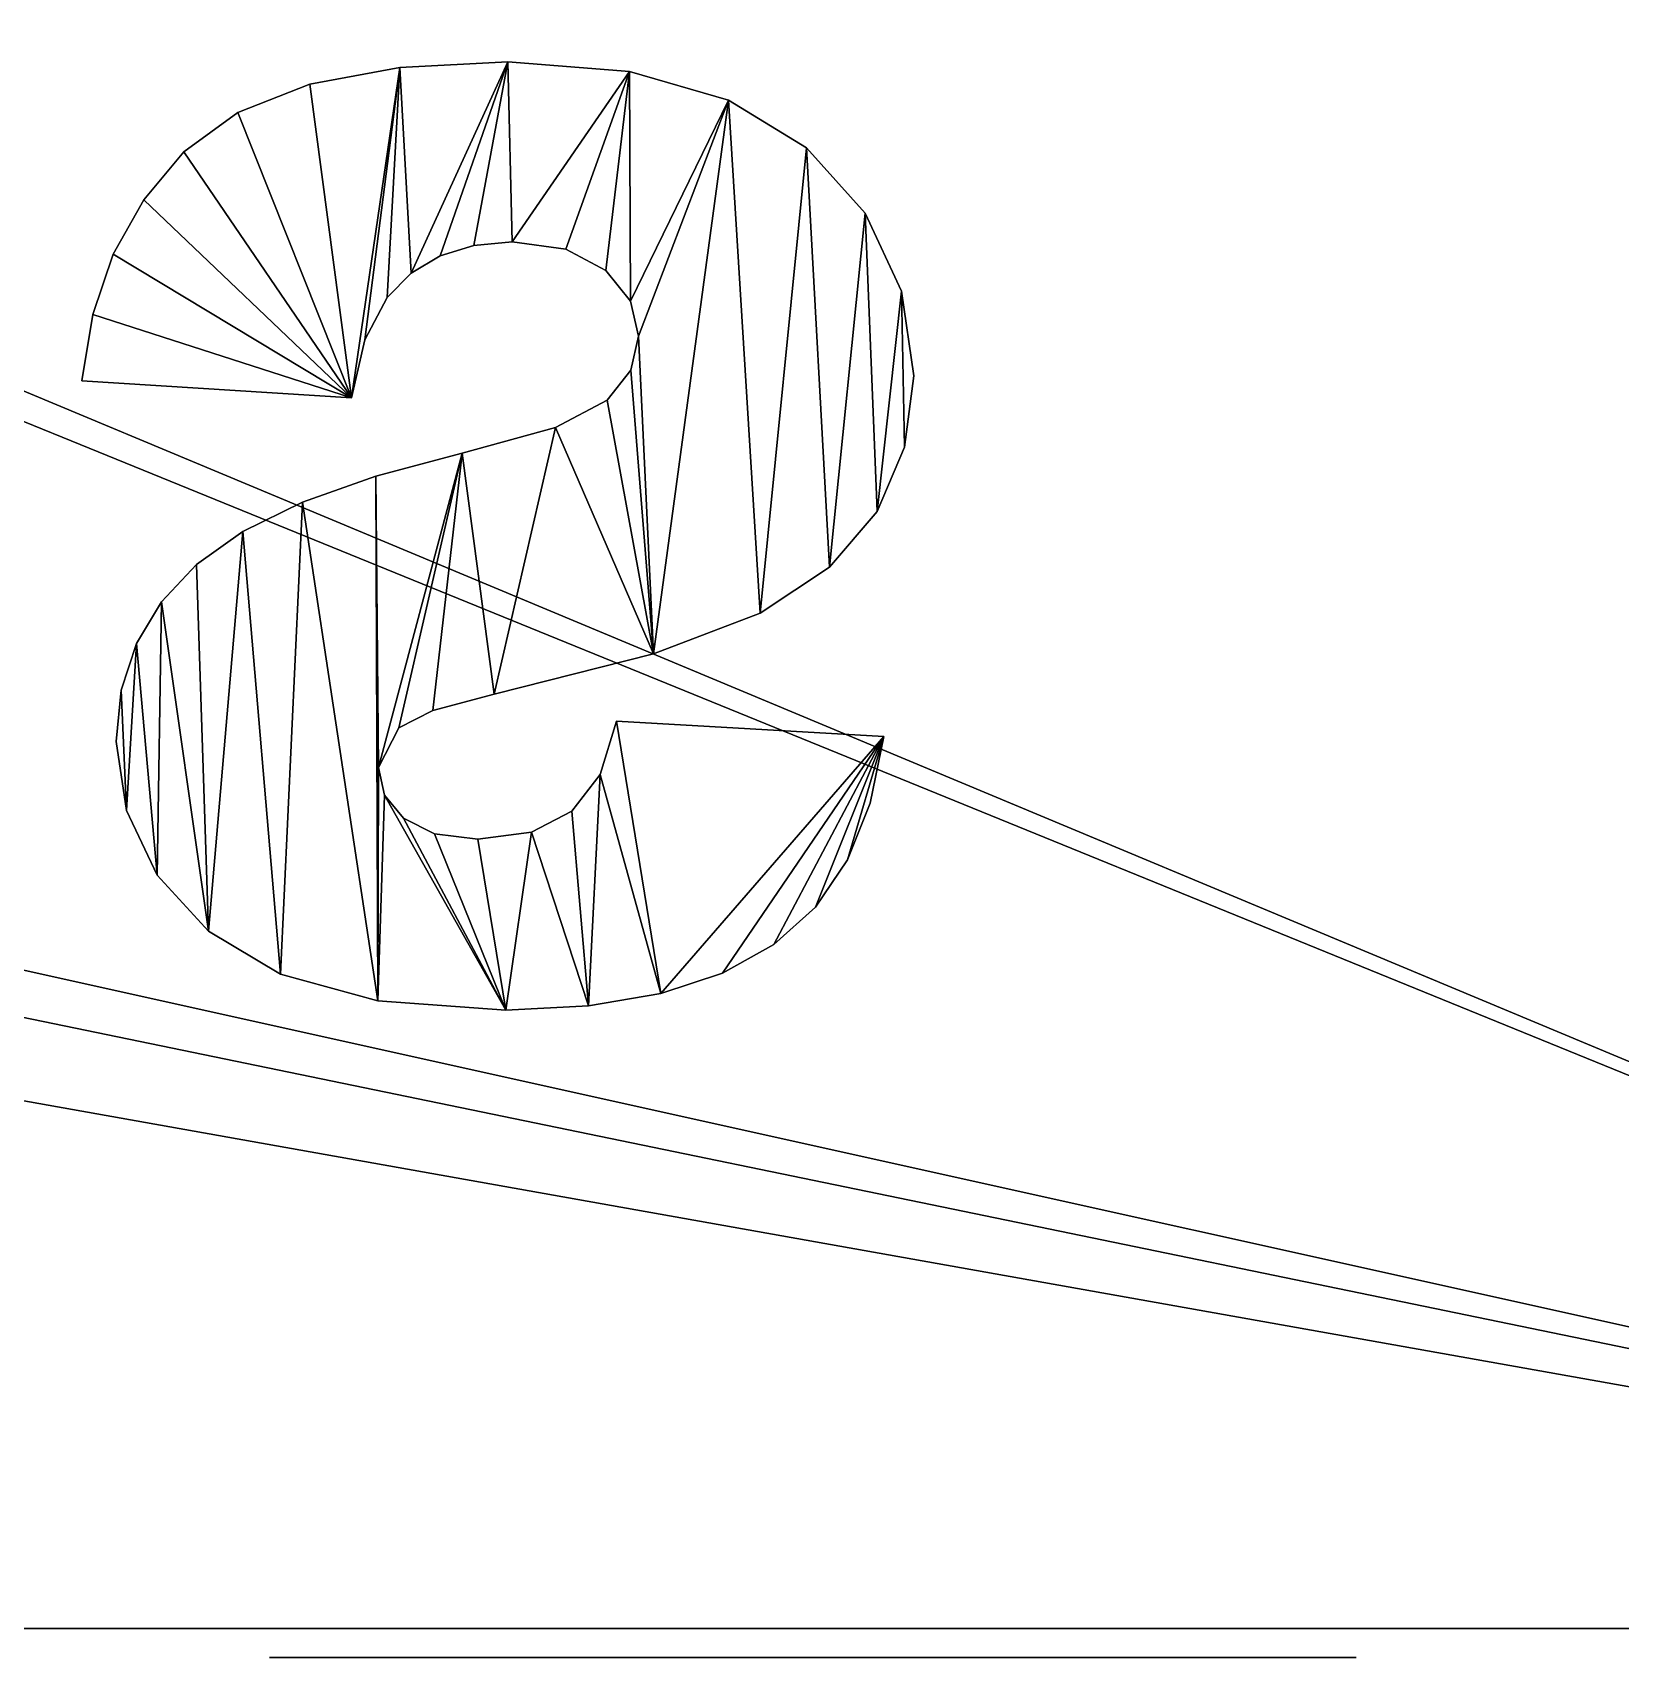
# Model space of a CAD drawing. Extents: x 51.7 to 84.8, y -43.6 to -19.8.
# Drawn here: x 68.8668 to 69.3051, y -43.5775 to -43.1289 of the extents above; entities that cross this region are included whole.
import ezdxf

# ---------------------------------------------------------------- set-up
doc = ezdxf.new("R2010")
doc.units = 0
doc.layers.get('0').update_dxf_attribs({"color": 13, "linetype": 'CONTINUOUS'})
doc.layers.add('CARA_SUP', color=34, linetype='CONTINUOUS')
doc.layers.add('CUERPO', color=190, linetype='CONTINUOUS')

# ---------------------------------------------------------------- blocks, each defined once
blk = doc.blocks.new('LD-1088BS')
at = {"layer": 'CUERPO'}
for p, q in [((0.77914, 0.10407), (0.79333, 0.10507)), ((0.77914, 0.10407, 0.0064), (0.79333, 0.10507, 0.0064)), ((0.79333, 0.10507), (0.80248, 0.10461)), ((0.79333, 0.10507, 0.0064), (0.80248, 0.10461, 0.0064)), ((0.79333, 0.10507), (0.79333, 0.10507, 0.0064)), ((0.80248, 0.10461), (0.81049, 0.10325)), ((0.80248, 0.10461, 0.0064), (0.81049, 0.10325, 0.0064)), ((0.80248, 0.10461), (0.80248, 0.10461, 0.0064)), ((0.76834, 0.10108), (0.77914, 0.10407)), ((0.76834, 0.10108, 0.0064), (0.77914, 0.10407, 0.0064)), ((0.77914, 0.10407), (0.77914, 0.10407, 0.0064)), ((0.81049, 0.10325), (0.81733, 0.10099)), ((0.81049, 0.10325, 0.0064), (0.81733, 0.10099, 0.0064)), ((0.81049, 0.10325), (0.81049, 0.10325, 0.0064)), ((0.76037, 0.09635), (0.76834, 0.10108)), ((0.76037, 0.09635, 0.0064), (0.76834, 0.10108, 0.0064)), ((0.76834, 0.10108), (0.76834, 0.10108, 0.0064)), ((0.81733, 0.10099), (0.82302, 0.09782)), ((0.81733, 0.10099, 0.0064), (0.82302, 0.09782, 0.0064)), ((0.81733, 0.10099), (0.81733, 0.10099, 0.0064)), ((0.82302, 0.09782), (0.82762, 0.09367)), ((0.82302, 0.09782, 0.0064), (0.82762, 0.09367, 0.0064)), ((0.82302, 0.09782), (0.82302, 0.09782, 0.0064)), ((0.75469, 0.09013), (0.76037, 0.09635)), ((0.75469, 0.09013, 0.0064), (0.76037, 0.09635, 0.0064)), ((0.76037, 0.09635), (0.76037, 0.09635, 0.0064)), ((0.82762, 0.09367), (0.83117, 0.08844)), ((0.82762, 0.09367, 0.0064), (0.83117, 0.08844, 0.0064)), ((0.82762, 0.09367), (0.82762, 0.09367, 0.0064)), ((0.75128, 0.08295), (0.75469, 0.09013)), ((0.75128, 0.08295, 0.0064), (0.75469, 0.09013, 0.0064)), ((0.75469, 0.09013), (0.75469, 0.09013, 0.0064)), ((0.83117, 0.08844), (0.8337, 0.08215)), ((0.83117, 0.08844, 0.0064), (0.8337, 0.08215, 0.0064)), ((0.83117, 0.08844), (0.83117, 0.08844, 0.0064)), ((0.78541, 0.08556), (0.78196, 0.08382)), ((0.78541, 0.08556, 0.0064), (0.78196, 0.08382, 0.0064)), ((0.79021, 0.08615), (0.78541, 0.08556)), ((0.79021, 0.08615, 0.0064), (0.78541, 0.08556, 0.0064)), ((0.78541, 0.08556), (0.78541, 0.08556, 0.0064)), ((0.79614, 0.08537), (0.79021, 0.08615)), ((0.79614, 0.08537, 0.0064), (0.79021, 0.08615, 0.0064)), ((0.79021, 0.08615), (0.79021, 0.08615, 0.0064)), ((0.80064, 0.08303), (0.79614, 0.08537)), ((0.80064, 0.08303, 0.0064), (0.79614, 0.08537, 0.0064)), ((0.79614, 0.08537), (0.79614, 0.08537, 0.0064)), ((0.75015, 0.07533), (0.75128, 0.08295)), ((0.75015, 0.07533, 0.0064), (0.75128, 0.08295, 0.0064)), ((0.75128, 0.08295), (0.75128, 0.08295, 0.0064)), ((0.78196, 0.08382), (0.77988, 0.08125)), ((0.78196, 0.08382, 0.0064), (0.77988, 0.08125, 0.0064)), ((0.78196, 0.08382), (0.78196, 0.08382, 0.0064)), ((0.80376, 0.07897), (0.80064, 0.08303)), ((0.80376, 0.07897, 0.0064), (0.80064, 0.08303, 0.0064)), ((0.80064, 0.08303), (0.80064, 0.08303, 0.0064)), ((0.77988, 0.08125), (0.77919, 0.07818)), ((0.77988, 0.08125, 0.0064), (0.77919, 0.07818, 0.0064)), ((0.77988, 0.08125), (0.77988, 0.08125, 0.0064)), ((0.8337, 0.08215), (0.83519, 0.07478)), ((0.8337, 0.08215, 0.0064), (0.83519, 0.07478, 0.0064)), ((0.8337, 0.08215), (0.8337, 0.08215, 0.0064)), ((0.77919, 0.07818), (0.78147, 0.07381)), ((0.77919, 0.07818, 0.0064), (0.78147, 0.07381, 0.0064)), ((0.77919, 0.07818), (0.77919, 0.07818, 0.0064)), ((0.80559, 0.07305), (0.80376, 0.07897)), ((0.80559, 0.07305, 0.0064), (0.80376, 0.07897, 0.0064)), ((0.80376, 0.07897), (0.80376, 0.07897, 0.0064)), ((0.7507, 0.06964), (0.75015, 0.07533)), ((0.7507, 0.06964, 0.0064), (0.75015, 0.07533, 0.0064)), ((0.75015, 0.07533), (0.75015, 0.07533, 0.0064)), ((0.83519, 0.07478), (0.80559, 0.07305)), ((0.83519, 0.07478, 0.0064), (0.80559, 0.07305, 0.0064)), ((0.83519, 0.07478), (0.83519, 0.07478, 0.0064)), ((0.78147, 0.07381), (0.78522, 0.07187)), ((0.78147, 0.07381, 0.0064), (0.78522, 0.07187, 0.0064)), ((0.78147, 0.07381), (0.78147, 0.07381, 0.0064)), ((0.80559, 0.07305), (0.80559, 0.07305, 0.0064)), ((0.78522, 0.07187), (0.79201, 0.07007)), ((0.78522, 0.07187, 0.0064), (0.79201, 0.07007, 0.0064)), ((0.78522, 0.07187), (0.78522, 0.07187, 0.0064)), ((0.75237, 0.06447), (0.7507, 0.06964)), ((0.75237, 0.06447, 0.0064), (0.7507, 0.06964, 0.0064)), ((0.7507, 0.06964), (0.7507, 0.06964, 0.0064)), ((0.79201, 0.07007), (0.80967, 0.06561)), ((0.79201, 0.07007, 0.0064), (0.80967, 0.06561, 0.0064)), ((0.79201, 0.07007), (0.79201, 0.07007, 0.0064)), ((0.80967, 0.06561), (0.8215, 0.06109)), ((0.80967, 0.06561, 0.0064), (0.8215, 0.06109, 0.0064)), ((0.80967, 0.06561), (0.80967, 0.06561, 0.0064)), ((0.75514, 0.05983), (0.75237, 0.06447)), ((0.75514, 0.05983, 0.0064), (0.75237, 0.06447, 0.0064)), ((0.75237, 0.06447), (0.75237, 0.06447, 0.0064)), ((0.75902, 0.05572), (0.75514, 0.05983)), ((0.75902, 0.05572, 0.0064), (0.75514, 0.05983, 0.0064)), ((0.75514, 0.05983), (0.75514, 0.05983, 0.0064)), ((0.8215, 0.06109), (0.82919, 0.05601)), ((0.8215, 0.06109, 0.0064), (0.82919, 0.05601, 0.0064)), ((0.8215, 0.06109), (0.8215, 0.06109, 0.0064)), ((0.82919, 0.05601), (0.83446, 0.04983)), ((0.82919, 0.05601, 0.0064), (0.83446, 0.04983, 0.0064)), ((0.82919, 0.05601), (0.82919, 0.05601, 0.0064)), ((0.76416, 0.05206), (0.75902, 0.05572)), ((0.76416, 0.05206, 0.0064), (0.75902, 0.05572, 0.0064)), ((0.75902, 0.05572), (0.75902, 0.05572, 0.0064)), ((0.77078, 0.04879), (0.76416, 0.05206)), ((0.77078, 0.04879, 0.0064), (0.76416, 0.05206, 0.0064)), ((0.76416, 0.05206), (0.76416, 0.05206, 0.0064)), ((0.77889, 0.0459), (0.77078, 0.04879)), ((0.77889, 0.0459, 0.0064), (0.77078, 0.04879, 0.0064)), ((0.77078, 0.04879), (0.77078, 0.04879, 0.0064)), ((0.83446, 0.04983), (0.8375, 0.04271)), ((0.83446, 0.04983, 0.0064), (0.8375, 0.04271, 0.0064)), ((0.83446, 0.04983), (0.83446, 0.04983, 0.0064)), ((0.78847, 0.04338), (0.77889, 0.0459)), ((0.78847, 0.04338, 0.0064), (0.77889, 0.0459, 0.0064)), ((0.77889, 0.0459), (0.77889, 0.0459, 0.0064)), ((0.7988, 0.04053), (0.78847, 0.04338)), ((0.7988, 0.04053, 0.0064), (0.78847, 0.04338, 0.0064)), ((0.78847, 0.04338), (0.78847, 0.04338, 0.0064)), ((0.8375, 0.04271), (0.83851, 0.03479)), ((0.8375, 0.04271, 0.0064), (0.83851, 0.03479, 0.0064)), ((0.8375, 0.04271), (0.8375, 0.04271, 0.0064)), ((0.80455, 0.03749), (0.7988, 0.04053)), ((0.80455, 0.03749, 0.0064), (0.7988, 0.04053, 0.0064)), ((0.7988, 0.04053), (0.7988, 0.04053, 0.0064)), ((0.74634, 0.03535), (0.77621, 0.03722)), ((0.74634, 0.03535, 0.0064), (0.77621, 0.03722, 0.0064)), ((0.77621, 0.03722), (0.77768, 0.03081)), ((0.77621, 0.03722, 0.0064), (0.77768, 0.03081, 0.0064)), ((0.77621, 0.03722), (0.77621, 0.03722, 0.0064)), ((0.80715, 0.03417), (0.80455, 0.03749)), ((0.80715, 0.03417, 0.0064), (0.80455, 0.03749, 0.0064)), ((0.80455, 0.03749), (0.80455, 0.03749, 0.0064)), ((0.74754, 0.02799), (0.74634, 0.03535)), ((0.74754, 0.02799, 0.0064), (0.74634, 0.03535, 0.0064)), ((0.74634, 0.03535), (0.74634, 0.03535, 0.0064)), ((0.83851, 0.03479), (0.83716, 0.0254)), ((0.83851, 0.03479, 0.0064), (0.83716, 0.0254, 0.0064)), ((0.83851, 0.03479), (0.83851, 0.03479, 0.0064)), ((0.80802, 0.03042), (0.80715, 0.03417)), ((0.80802, 0.03042, 0.0064), (0.80715, 0.03417, 0.0064)), ((0.80715, 0.03417), (0.80715, 0.03417, 0.0064)), ((0.77768, 0.03081), (0.78016, 0.02613)), ((0.77768, 0.03081, 0.0064), (0.78016, 0.02613, 0.0064)), ((0.77768, 0.03081), (0.77768, 0.03081, 0.0064)), ((0.80711, 0.02652), (0.80802, 0.03042)), ((0.80711, 0.02652, 0.0064), (0.80802, 0.03042, 0.0064)), ((0.80802, 0.03042), (0.80802, 0.03042, 0.0064)), ((0.74982, 0.02131), (0.74754, 0.02799)), ((0.74982, 0.02131, 0.0064), (0.74754, 0.02799, 0.0064)), ((0.74754, 0.02799), (0.74754, 0.02799, 0.0064)), ((0.78016, 0.02613), (0.78284, 0.02343)), ((0.78016, 0.02613, 0.0064), (0.78284, 0.02343, 0.0064)), ((0.78016, 0.02613), (0.78016, 0.02613, 0.0064)), ((0.80438, 0.02311), (0.80711, 0.02652)), ((0.80438, 0.02311, 0.0064), (0.80711, 0.02652, 0.0064)), ((0.80711, 0.02652), (0.80711, 0.02652, 0.0064)), ((0.83716, 0.0254), (0.83311, 0.01677)), ((0.83716, 0.0254, 0.0064), (0.83311, 0.01677, 0.0064)), ((0.83716, 0.0254), (0.83716, 0.0254, 0.0064)), ((0.78284, 0.02343), (0.78605, 0.0215)), ((0.78284, 0.02343, 0.0064), (0.78605, 0.0215, 0.0064)), ((0.78284, 0.02343), (0.78284, 0.02343, 0.0064)), ((0.79997, 0.02075), (0.80438, 0.02311)), ((0.79997, 0.02075, 0.0064), (0.80438, 0.02311, 0.0064)), ((0.80438, 0.02311), (0.80438, 0.02311, 0.0064)), ((0.75319, 0.01531), (0.74982, 0.02131)), ((0.75319, 0.01531, 0.0064), (0.74982, 0.02131, 0.0064)), ((0.74982, 0.02131), (0.74982, 0.02131, 0.0064)), ((0.78605, 0.0215), (0.78977, 0.02035)), ((0.78605, 0.0215, 0.0064), (0.78977, 0.02035, 0.0064)), ((0.78605, 0.0215), (0.78605, 0.0215, 0.0064)), ((0.78977, 0.02035), (0.79402, 0.01996)), ((0.78977, 0.02035, 0.0064), (0.79402, 0.01996, 0.0064)), ((0.78977, 0.02035), (0.78977, 0.02035, 0.0064)), ((0.79402, 0.01996), (0.79997, 0.02075)), ((0.79402, 0.01996, 0.0064), (0.79997, 0.02075, 0.0064)), ((0.79402, 0.01996), (0.79402, 0.01996, 0.0064)), ((0.79997, 0.02075), (0.79997, 0.02075, 0.0064)), ((0.83311, 0.01677), (0.82663, 0.00952)), ((0.83311, 0.01677, 0.0064), (0.82663, 0.00952, 0.0064)), ((0.83311, 0.01677), (0.83311, 0.01677, 0.0064)), ((0.75763, 0.00998), (0.75319, 0.01531)), ((0.75763, 0.00998, 0.0064), (0.75319, 0.01531, 0.0064)), ((0.75319, 0.01531), (0.75319, 0.01531, 0.0064)), ((0.76362, 0.00561), (0.75763, 0.00998)), ((0.76362, 0.00561, 0.0064), (0.75763, 0.00998, 0.0064)), ((0.75763, 0.00998), (0.75763, 0.00998, 0.0064)), ((0.82663, 0.00952), (0.818, 0.00426)), ((0.82663, 0.00952, 0.0064), (0.818, 0.00426, 0.0064)), ((0.82663, 0.00952), (0.82663, 0.00952, 0.0064)), ((0.7716, 0.00249), (0.76362, 0.00561)), ((0.7716, 0.00249, 0.0064), (0.76362, 0.00561, 0.0064)), ((0.76362, 0.00561), (0.76362, 0.00561, 0.0064)), ((0.818, 0.00426), (0.80703, 0.00107)), ((0.818, 0.00426, 0.0064), (0.80703, 0.00107, 0.0064)), ((0.818, 0.00426), (0.818, 0.00426, 0.0064)), ((0.78157, 0.00062), (0.7716, 0.00249)), ((0.78157, 0.00062, 0.0064), (0.7716, 0.00249, 0.0064)), ((0.7716, 0.00249), (0.7716, 0.00249, 0.0064)), ((0.79353, 0), (0.78157, 0.00062)), ((0.79353, 0, 0.0064), (0.78157, 0.00062, 0.0064)), ((0.78157, 0.00062), (0.78157, 0.00062, 0.0064)), ((0.80703, 0.00107), (0.79353, 0)), ((0.80703, 0.00107, 0.0064), (0.79353, 0, 0.0064)), ((0.79353, 0), (0.79353, 0, 0.0064)), ((0.80703, 0.00107), (0.80703, 0.00107, 0.0064))]:
    blk.add_line(p, q, dxfattribs=at)
mesh = blk.add_polyface(dxfattribs=at)
corners = [(0.77914, 0.10407), (0.77988, 0.08125), (0.77919, 0.07818), (0.79333, 0.10507), (0.78196, 0.08382), (0.78541, 0.08556), (0.79021, 0.08615), (0.79614, 0.08537), (0.80248, 0.10461), (0.80064, 0.08303), (0.80376, 0.07897), (0.81049, 0.10325), (0.80559, 0.07305), (0.83519, 0.07478), (0.81733, 0.10099), (0.82302, 0.09782), (0.82762, 0.09367), (0.83117, 0.08844), (0.8337, 0.08215), (0.75128, 0.08295), (0.7507, 0.06964), (0.75015, 0.07533), (0.75237, 0.06447), (0.75469, 0.09013), (0.75514, 0.05983), (0.76037, 0.09635), (0.75902, 0.05572), (0.76416, 0.05206), (0.76834, 0.10108), (0.77078, 0.04879), (0.77889, 0.0459), (0.78847, 0.04338), (0.78147, 0.07381), (0.78522, 0.07187), (0.79201, 0.07007), (0.7988, 0.04053), (0.80967, 0.06561), (0.80455, 0.03749), (0.80715, 0.03417), (0.80802, 0.03042), (0.77621, 0.03722), (0.74754, 0.02799), (0.74634, 0.03535), (0.74982, 0.02131), (0.75319, 0.01531), (0.75763, 0.00998), (0.76362, 0.00561), (0.7716, 0.00249), (0.78157, 0.00062), (0.77768, 0.03081), (0.78016, 0.02613), (0.78284, 0.02343), (0.79353, 0), (0.78605, 0.0215), (0.78977, 0.02035), (0.79402, 0.01996), (0.80703, 0.00107), (0.79997, 0.02075), (0.80438, 0.02311), (0.80711, 0.02652), (0.818, 0.00426), (0.8215, 0.06109), (0.82663, 0.00952), (0.82919, 0.05601), (0.83311, 0.01677), (0.83446, 0.04983), (0.83716, 0.0254), (0.8375, 0.04271), (0.83851, 0.03479)]
mesh.append_faces([[corners[k] for k in face] for face in [(13, 17, 18), (19, 20, 21), (40, 41, 42), (66, 67, 68)]], dxfattribs={"vtx0": -1})
mesh.append_faces([[corners[k] for k in face] for face in [(1, 3, 4), (4, 3, 5), (5, 3, 6), (6, 3, 7), (7, 8, 9), (9, 8, 10), (10, 11, 12), (12, 11, 13), (20, 19, 22), (22, 23, 24), (24, 25, 26), (26, 25, 27), (27, 28, 29), (29, 0, 30), (30, 2, 31), (31, 34, 35), (35, 36, 37), (37, 36, 38), (38, 36, 39), (41, 40, 43), (43, 40, 44), (44, 40, 45), (45, 40, 46), (46, 40, 47), (47, 40, 48), (48, 51, 52), (52, 55, 56), (56, 59, 60), (60, 61, 62), (62, 63, 64), (64, 65, 66)]], dxfattribs={"vtx0": -1, "vtx1": -1})
mesh.append_faces([[corners[k] for k in face] for face in [(30, 0, 2), (60, 39, 36)]], dxfattribs={"vtx0": -1, "vtx1": -1, "vtx2": -1})
mesh.append_faces([[corners[k] for k in face] for face in [(0, 1, 2), (1, 0, 3), (7, 3, 8), (10, 8, 11), (13, 11, 14), (13, 14, 15), (13, 15, 16), (13, 16, 17), (22, 19, 23), (24, 23, 25), (27, 25, 28), (29, 28, 0), (31, 2, 32), (31, 32, 33), (31, 33, 34), (35, 34, 36), (48, 40, 49), (48, 49, 50), (48, 50, 51), (52, 51, 53), (52, 53, 54), (52, 54, 55), (56, 55, 57), (56, 57, 58), (56, 58, 59), (60, 59, 39), (60, 36, 61), (62, 61, 63), (64, 63, 65), (66, 65, 67)]], dxfattribs={"vtx0": -1, "vtx2": -1})
mesh = blk.add_polyface(dxfattribs=at)
corners = [(0.74754, 0.02799, 0.0064), (0.77621, 0.03722, 0.0064), (0.74634, 0.03535, 0.0064), (0.74982, 0.02131, 0.0064), (0.75319, 0.01531, 0.0064), (0.75763, 0.00998, 0.0064), (0.76362, 0.00561, 0.0064), (0.7716, 0.00249, 0.0064), (0.78157, 0.00062, 0.0064), (0.77768, 0.03081, 0.0064), (0.78016, 0.02613, 0.0064), (0.78284, 0.02343, 0.0064), (0.79353, 0, 0.0064), (0.78605, 0.0215, 0.0064), (0.78977, 0.02035, 0.0064), (0.79402, 0.01996, 0.0064), (0.80703, 0.00107, 0.0064), (0.79997, 0.02075, 0.0064), (0.80438, 0.02311, 0.0064), (0.80711, 0.02652, 0.0064), (0.818, 0.00426, 0.0064), (0.80802, 0.03042, 0.0064), (0.80967, 0.06561, 0.0064), (0.8215, 0.06109, 0.0064), (0.82663, 0.00952, 0.0064), (0.82919, 0.05601, 0.0064), (0.83311, 0.01677, 0.0064), (0.83446, 0.04983, 0.0064), (0.83716, 0.0254, 0.0064), (0.8375, 0.04271, 0.0064), (0.83851, 0.03479, 0.0064), (0.7507, 0.06964, 0.0064), (0.75128, 0.08295, 0.0064), (0.75015, 0.07533, 0.0064), (0.75237, 0.06447, 0.0064), (0.75469, 0.09013, 0.0064), (0.75514, 0.05983, 0.0064), (0.76037, 0.09635, 0.0064), (0.75902, 0.05572, 0.0064), (0.76416, 0.05206, 0.0064), (0.76834, 0.10108, 0.0064), (0.77078, 0.04879, 0.0064), (0.77914, 0.10407, 0.0064), (0.77889, 0.0459, 0.0064), (0.77919, 0.07818, 0.0064), (0.78847, 0.04338, 0.0064), (0.78147, 0.07381, 0.0064), (0.78522, 0.07187, 0.0064), (0.79201, 0.07007, 0.0064), (0.7988, 0.04053, 0.0064), (0.80455, 0.03749, 0.0064), (0.80715, 0.03417, 0.0064), (0.77988, 0.08125, 0.0064), (0.79333, 0.10507, 0.0064), (0.78196, 0.08382, 0.0064), (0.78541, 0.08556, 0.0064), (0.79021, 0.08615, 0.0064), (0.79614, 0.08537, 0.0064), (0.80248, 0.10461, 0.0064), (0.80064, 0.08303, 0.0064), (0.80376, 0.07897, 0.0064), (0.81049, 0.10325, 0.0064), (0.80559, 0.07305, 0.0064), (0.83519, 0.07478, 0.0064), (0.81733, 0.10099, 0.0064), (0.82302, 0.09782, 0.0064), (0.82762, 0.09367, 0.0064), (0.83117, 0.08844, 0.0064), (0.8337, 0.08215, 0.0064)]
mesh.append_faces([[corners[k] for k in face] for face in [(0, 1, 2), (29, 28, 30), (31, 32, 33), (67, 63, 68)]], dxfattribs={"vtx0": -1})
mesh.append_faces([[corners[k] for k in face] for face in [(1, 8, 9), (9, 8, 10), (10, 8, 11), (11, 12, 13), (13, 12, 14), (14, 12, 15), (15, 16, 17), (17, 16, 18), (18, 16, 19), (19, 20, 21), (22, 20, 23), (23, 24, 25), (25, 26, 27), (27, 28, 29), (32, 34, 35), (35, 36, 37), (37, 39, 40), (40, 41, 42), (44, 45, 46), (46, 45, 47), (47, 45, 48), (48, 49, 22), (42, 52, 53), (52, 42, 44), (53, 57, 58), (58, 60, 61), (61, 63, 64), (64, 63, 65), (65, 63, 66), (66, 63, 67)]], dxfattribs={"vtx0": -1, "vtx1": -1})
mesh.append_faces([[corners[k] for k in face] for face in [(21, 20, 22), (42, 43, 44)]], dxfattribs={"vtx0": -1, "vtx1": -1, "vtx2": -1})
mesh.append_faces([[corners[k] for k in face] for face in [(1, 0, 3), (1, 3, 4), (1, 4, 5), (1, 5, 6), (1, 6, 7), (1, 7, 8), (11, 8, 12), (15, 12, 16), (19, 16, 20), (23, 20, 24), (25, 24, 26), (27, 26, 28), (32, 31, 34), (35, 34, 36), (37, 36, 38), (37, 38, 39), (40, 39, 41), (42, 41, 43), (44, 43, 45), (48, 45, 49), (22, 49, 50), (22, 50, 51), (22, 51, 21), (53, 52, 54), (53, 54, 55), (53, 55, 56), (53, 56, 57), (58, 57, 59), (58, 59, 60), (61, 60, 62), (61, 62, 63)]], dxfattribs={"vtx0": -1, "vtx2": -1})
mesh = blk.add_polyface(dxfattribs=at)
corners = [(0.77914, 0.10407, 0.0064), (0.79333, 0.10507), (0.77914, 0.10407), (0.79333, 0.10507, 0.0064)]
mesh.append_faces([[corners[k] for k in face] for face in [(0, 1, 2), (1, 0, 3)]], dxfattribs={"vtx0": -1})
mesh = blk.add_polyface(dxfattribs=at)
corners = [(0.79333, 0.10507, 0.0064), (0.80248, 0.10461), (0.79333, 0.10507), (0.80248, 0.10461, 0.0064)]
mesh.append_faces([[corners[k] for k in face] for face in [(0, 1, 2), (1, 0, 3)]], dxfattribs={"vtx0": -1})
mesh = blk.add_polyface(dxfattribs=at)
corners = [(0.80248, 0.10461, 0.0064), (0.81049, 0.10325), (0.80248, 0.10461), (0.81049, 0.10325, 0.0064)]
mesh.append_faces([[corners[k] for k in face] for face in [(0, 1, 2), (1, 0, 3)]], dxfattribs={"vtx0": -1})
mesh = blk.add_polyface(dxfattribs=at)
corners = [(0.76834, 0.10108, 0.0064), (0.77914, 0.10407), (0.76834, 0.10108), (0.77914, 0.10407, 0.0064)]
mesh.append_faces([[corners[k] for k in face] for face in [(0, 1, 2), (1, 0, 3)]], dxfattribs={"vtx0": -1})
mesh = blk.add_polyface(dxfattribs=at)
corners = [(0.81049, 0.10325, 0.0064), (0.81733, 0.10099), (0.81049, 0.10325), (0.81733, 0.10099, 0.0064)]
mesh.append_faces([[corners[k] for k in face] for face in [(0, 1, 2), (1, 0, 3)]], dxfattribs={"vtx0": -1})
mesh = blk.add_polyface(dxfattribs=at)
corners = [(0.76037, 0.09635, 0.0064), (0.76834, 0.10108), (0.76037, 0.09635), (0.76834, 0.10108, 0.0064)]
mesh.append_faces([[corners[k] for k in face] for face in [(0, 1, 2), (1, 0, 3)]], dxfattribs={"vtx0": -1})
mesh = blk.add_polyface(dxfattribs=at)
corners = [(0.81733, 0.10099, 0.0064), (0.82302, 0.09782), (0.81733, 0.10099), (0.82302, 0.09782, 0.0064)]
mesh.append_faces([[corners[k] for k in face] for face in [(0, 1, 2), (1, 0, 3)]], dxfattribs={"vtx0": -1})
mesh = blk.add_polyface(dxfattribs=at)
corners = [(0.82302, 0.09782, 0.0064), (0.82762, 0.09367), (0.82302, 0.09782), (0.82762, 0.09367, 0.0064)]
mesh.append_faces([[corners[k] for k in face] for face in [(0, 1, 2), (1, 0, 3)]], dxfattribs={"vtx0": -1})
mesh = blk.add_polyface(dxfattribs=at)
corners = [(0.76037, 0.09635, 0.0064), (0.75469, 0.09013), (0.75469, 0.09013, 0.0064), (0.76037, 0.09635)]
mesh.append_faces([[corners[k] for k in face] for face in [(0, 1, 2), (1, 0, 3)]], dxfattribs={"vtx0": -1})
mesh = blk.add_polyface(dxfattribs=at)
corners = [(0.82762, 0.09367), (0.83117, 0.08844, 0.0064), (0.83117, 0.08844), (0.82762, 0.09367, 0.0064)]
mesh.append_faces([[corners[k] for k in face] for face in [(0, 1, 2), (1, 0, 3)]], dxfattribs={"vtx0": -1})
mesh = blk.add_polyface(dxfattribs=at)
corners = [(0.75469, 0.09013, 0.0064), (0.75128, 0.08295), (0.75128, 0.08295, 0.0064), (0.75469, 0.09013)]
mesh.append_faces([[corners[k] for k in face] for face in [(0, 1, 2), (1, 0, 3)]], dxfattribs={"vtx0": -1})
mesh = blk.add_polyface(dxfattribs=at)
corners = [(0.83117, 0.08844), (0.8337, 0.08215, 0.0064), (0.8337, 0.08215), (0.83117, 0.08844, 0.0064)]
mesh.append_faces([[corners[k] for k in face] for face in [(0, 1, 2), (1, 0, 3)]], dxfattribs={"vtx0": -1})
mesh = blk.add_polyface(dxfattribs=at)
corners = [(0.78541, 0.08556, 0.0064), (0.78196, 0.08382), (0.78541, 0.08556), (0.78196, 0.08382, 0.0064)]
mesh.append_faces([[corners[k] for k in face] for face in [(0, 1, 2), (1, 0, 3)]], dxfattribs={"vtx0": -1})
mesh = blk.add_polyface(dxfattribs=at)
corners = [(0.79021, 0.08615, 0.0064), (0.78541, 0.08556), (0.79021, 0.08615), (0.78541, 0.08556, 0.0064)]
mesh.append_faces([[corners[k] for k in face] for face in [(0, 1, 2), (1, 0, 3)]], dxfattribs={"vtx0": -1})
mesh = blk.add_polyface(dxfattribs=at)
corners = [(0.79614, 0.08537, 0.0064), (0.79021, 0.08615), (0.79614, 0.08537), (0.79021, 0.08615, 0.0064)]
mesh.append_faces([[corners[k] for k in face] for face in [(0, 1, 2), (1, 0, 3)]], dxfattribs={"vtx0": -1})
mesh = blk.add_polyface(dxfattribs=at)
corners = [(0.80064, 0.08303, 0.0064), (0.79614, 0.08537), (0.80064, 0.08303), (0.79614, 0.08537, 0.0064)]
mesh.append_faces([[corners[k] for k in face] for face in [(0, 1, 2), (1, 0, 3)]], dxfattribs={"vtx0": -1})
mesh = blk.add_polyface(dxfattribs=at)
corners = [(0.75128, 0.08295, 0.0064), (0.75015, 0.07533), (0.75015, 0.07533, 0.0064), (0.75128, 0.08295)]
mesh.append_faces([[corners[k] for k in face] for face in [(0, 1, 2), (1, 0, 3)]], dxfattribs={"vtx0": -1})
mesh = blk.add_polyface(dxfattribs=at)
corners = [(0.78196, 0.08382), (0.77988, 0.08125, 0.0064), (0.77988, 0.08125), (0.78196, 0.08382, 0.0064)]
mesh.append_faces([[corners[k] for k in face] for face in [(0, 1, 2), (1, 0, 3)]], dxfattribs={"vtx0": -1})
mesh = blk.add_polyface(dxfattribs=at)
corners = [(0.80064, 0.08303, 0.0064), (0.80376, 0.07897), (0.80376, 0.07897, 0.0064), (0.80064, 0.08303)]
mesh.append_faces([[corners[k] for k in face] for face in [(0, 1, 2), (1, 0, 3)]], dxfattribs={"vtx0": -1})
mesh = blk.add_polyface(dxfattribs=at)
corners = [(0.77988, 0.08125), (0.77919, 0.07818, 0.0064), (0.77919, 0.07818), (0.77988, 0.08125, 0.0064)]
mesh.append_faces([[corners[k] for k in face] for face in [(0, 1, 2), (1, 0, 3)]], dxfattribs={"vtx0": -1})
mesh = blk.add_polyface(dxfattribs=at)
corners = [(0.8337, 0.08215), (0.83519, 0.07478, 0.0064), (0.83519, 0.07478), (0.8337, 0.08215, 0.0064)]
mesh.append_faces([[corners[k] for k in face] for face in [(0, 1, 2), (1, 0, 3)]], dxfattribs={"vtx0": -1})
mesh = blk.add_polyface(dxfattribs=at)
corners = [(0.77919, 0.07818), (0.78147, 0.07381, 0.0064), (0.78147, 0.07381), (0.77919, 0.07818, 0.0064)]
mesh.append_faces([[corners[k] for k in face] for face in [(0, 1, 2), (1, 0, 3)]], dxfattribs={"vtx0": -1})
mesh = blk.add_polyface(dxfattribs=at)
corners = [(0.80376, 0.07897, 0.0064), (0.80559, 0.07305), (0.80559, 0.07305, 0.0064), (0.80376, 0.07897)]
mesh.append_faces([[corners[k] for k in face] for face in [(0, 1, 2), (1, 0, 3)]], dxfattribs={"vtx0": -1})
mesh = blk.add_polyface(dxfattribs=at)
corners = [(0.75015, 0.07533, 0.0064), (0.7507, 0.06964), (0.7507, 0.06964, 0.0064), (0.75015, 0.07533)]
mesh.append_faces([[corners[k] for k in face] for face in [(0, 1, 2), (1, 0, 3)]], dxfattribs={"vtx0": -1})
mesh = blk.add_polyface(dxfattribs=at)
corners = [(0.83519, 0.07478, 0.0064), (0.80559, 0.07305), (0.83519, 0.07478), (0.80559, 0.07305, 0.0064)]
mesh.append_faces([[corners[k] for k in face] for face in [(0, 1, 2), (1, 0, 3)]], dxfattribs={"vtx0": -1})
mesh = blk.add_polyface(dxfattribs=at)
corners = [(0.78147, 0.07381, 0.0064), (0.78522, 0.07187), (0.78147, 0.07381), (0.78522, 0.07187, 0.0064)]
mesh.append_faces([[corners[k] for k in face] for face in [(0, 1, 2), (1, 0, 3)]], dxfattribs={"vtx0": -1})
mesh = blk.add_polyface(dxfattribs=at)
corners = [(0.78522, 0.07187, 0.0064), (0.79201, 0.07007), (0.78522, 0.07187), (0.79201, 0.07007, 0.0064)]
mesh.append_faces([[corners[k] for k in face] for face in [(0, 1, 2), (1, 0, 3)]], dxfattribs={"vtx0": -1})
mesh = blk.add_polyface(dxfattribs=at)
corners = [(0.7507, 0.06964, 0.0064), (0.75237, 0.06447), (0.75237, 0.06447, 0.0064), (0.7507, 0.06964)]
mesh.append_faces([[corners[k] for k in face] for face in [(0, 1, 2), (1, 0, 3)]], dxfattribs={"vtx0": -1})
mesh = blk.add_polyface(dxfattribs=at)
corners = [(0.79201, 0.07007, 0.0064), (0.80967, 0.06561), (0.79201, 0.07007), (0.80967, 0.06561, 0.0064)]
mesh.append_faces([[corners[k] for k in face] for face in [(0, 1, 2), (1, 0, 3)]], dxfattribs={"vtx0": -1})
mesh = blk.add_polyface(dxfattribs=at)
corners = [(0.80967, 0.06561, 0.0064), (0.8215, 0.06109), (0.80967, 0.06561), (0.8215, 0.06109, 0.0064)]
mesh.append_faces([[corners[k] for k in face] for face in [(0, 1, 2), (1, 0, 3)]], dxfattribs={"vtx0": -1})
mesh = blk.add_polyface(dxfattribs=at)
corners = [(0.75237, 0.06447, 0.0064), (0.75514, 0.05983), (0.75514, 0.05983, 0.0064), (0.75237, 0.06447)]
mesh.append_faces([[corners[k] for k in face] for face in [(0, 1, 2), (1, 0, 3)]], dxfattribs={"vtx0": -1})
mesh = blk.add_polyface(dxfattribs=at)
corners = [(0.75514, 0.05983, 0.0064), (0.75902, 0.05572), (0.75902, 0.05572, 0.0064), (0.75514, 0.05983)]
mesh.append_faces([[corners[k] for k in face] for face in [(0, 1, 2), (1, 0, 3)]], dxfattribs={"vtx0": -1})
mesh = blk.add_polyface(dxfattribs=at)
corners = [(0.8215, 0.06109, 0.0064), (0.82919, 0.05601), (0.8215, 0.06109), (0.82919, 0.05601, 0.0064)]
mesh.append_faces([[corners[k] for k in face] for face in [(0, 1, 2), (1, 0, 3)]], dxfattribs={"vtx0": -1})
mesh = blk.add_polyface(dxfattribs=at)
corners = [(0.82919, 0.05601), (0.83446, 0.04983, 0.0064), (0.83446, 0.04983), (0.82919, 0.05601, 0.0064)]
mesh.append_faces([[corners[k] for k in face] for face in [(0, 1, 2), (1, 0, 3)]], dxfattribs={"vtx0": -1})
mesh = blk.add_polyface(dxfattribs=at)
corners = [(0.76416, 0.05206, 0.0064), (0.75902, 0.05572), (0.76416, 0.05206), (0.75902, 0.05572, 0.0064)]
mesh.append_faces([[corners[k] for k in face] for face in [(0, 1, 2), (1, 0, 3)]], dxfattribs={"vtx0": -1})
mesh = blk.add_polyface(dxfattribs=at)
corners = [(0.77078, 0.04879, 0.0064), (0.76416, 0.05206), (0.77078, 0.04879), (0.76416, 0.05206, 0.0064)]
mesh.append_faces([[corners[k] for k in face] for face in [(0, 1, 2), (1, 0, 3)]], dxfattribs={"vtx0": -1})
mesh = blk.add_polyface(dxfattribs=at)
corners = [(0.77889, 0.0459, 0.0064), (0.77078, 0.04879), (0.77889, 0.0459), (0.77078, 0.04879, 0.0064)]
mesh.append_faces([[corners[k] for k in face] for face in [(0, 1, 2), (1, 0, 3)]], dxfattribs={"vtx0": -1})
mesh = blk.add_polyface(dxfattribs=at)
corners = [(0.83446, 0.04983), (0.8375, 0.04271, 0.0064), (0.8375, 0.04271), (0.83446, 0.04983, 0.0064)]
mesh.append_faces([[corners[k] for k in face] for face in [(0, 1, 2), (1, 0, 3)]], dxfattribs={"vtx0": -1})
mesh = blk.add_polyface(dxfattribs=at)
corners = [(0.78847, 0.04338, 0.0064), (0.77889, 0.0459), (0.78847, 0.04338), (0.77889, 0.0459, 0.0064)]
mesh.append_faces([[corners[k] for k in face] for face in [(0, 1, 2), (1, 0, 3)]], dxfattribs={"vtx0": -1})
mesh = blk.add_polyface(dxfattribs=at)
corners = [(0.7988, 0.04053, 0.0064), (0.78847, 0.04338), (0.7988, 0.04053), (0.78847, 0.04338, 0.0064)]
mesh.append_faces([[corners[k] for k in face] for face in [(0, 1, 2), (1, 0, 3)]], dxfattribs={"vtx0": -1})
mesh = blk.add_polyface(dxfattribs=at)
corners = [(0.8375, 0.04271), (0.83851, 0.03479, 0.0064), (0.83851, 0.03479), (0.8375, 0.04271, 0.0064)]
mesh.append_faces([[corners[k] for k in face] for face in [(0, 1, 2), (1, 0, 3)]], dxfattribs={"vtx0": -1})
mesh = blk.add_polyface(dxfattribs=at)
corners = [(0.80455, 0.03749, 0.0064), (0.7988, 0.04053), (0.80455, 0.03749), (0.7988, 0.04053, 0.0064)]
mesh.append_faces([[corners[k] for k in face] for face in [(0, 1, 2), (1, 0, 3)]], dxfattribs={"vtx0": -1})
mesh = blk.add_polyface(dxfattribs=at)
corners = [(0.74634, 0.03535, 0.0064), (0.77621, 0.03722), (0.74634, 0.03535), (0.77621, 0.03722, 0.0064)]
mesh.append_faces([[corners[k] for k in face] for face in [(0, 1, 2), (1, 0, 3)]], dxfattribs={"vtx0": -1})
mesh = blk.add_polyface(dxfattribs=at)
corners = [(0.77621, 0.03722), (0.77768, 0.03081, 0.0064), (0.77768, 0.03081), (0.77621, 0.03722, 0.0064)]
mesh.append_faces([[corners[k] for k in face] for face in [(0, 1, 2), (1, 0, 3)]], dxfattribs={"vtx0": -1})
mesh = blk.add_polyface(dxfattribs=at)
corners = [(0.80455, 0.03749, 0.0064), (0.80715, 0.03417), (0.80715, 0.03417, 0.0064), (0.80455, 0.03749)]
mesh.append_faces([[corners[k] for k in face] for face in [(0, 1, 2), (1, 0, 3)]], dxfattribs={"vtx0": -1})
mesh = blk.add_polyface(dxfattribs=at)
corners = [(0.74634, 0.03535, 0.0064), (0.74754, 0.02799), (0.74754, 0.02799, 0.0064), (0.74634, 0.03535)]
mesh.append_faces([[corners[k] for k in face] for face in [(0, 1, 2), (1, 0, 3)]], dxfattribs={"vtx0": -1})
mesh = blk.add_polyface(dxfattribs=at)
corners = [(0.83851, 0.03479), (0.83716, 0.0254, 0.0064), (0.83716, 0.0254), (0.83851, 0.03479, 0.0064)]
mesh.append_faces([[corners[k] for k in face] for face in [(0, 1, 2), (1, 0, 3)]], dxfattribs={"vtx0": -1})
mesh = blk.add_polyface(dxfattribs=at)
corners = [(0.80715, 0.03417, 0.0064), (0.80802, 0.03042), (0.80802, 0.03042, 0.0064), (0.80715, 0.03417)]
mesh.append_faces([[corners[k] for k in face] for face in [(0, 1, 2), (1, 0, 3)]], dxfattribs={"vtx0": -1})
mesh = blk.add_polyface(dxfattribs=at)
corners = [(0.77768, 0.03081), (0.78016, 0.02613, 0.0064), (0.78016, 0.02613), (0.77768, 0.03081, 0.0064)]
mesh.append_faces([[corners[k] for k in face] for face in [(0, 1, 2), (1, 0, 3)]], dxfattribs={"vtx0": -1})
mesh = blk.add_polyface(dxfattribs=at)
corners = [(0.80802, 0.03042, 0.0064), (0.80711, 0.02652), (0.80711, 0.02652, 0.0064), (0.80802, 0.03042)]
mesh.append_faces([[corners[k] for k in face] for face in [(0, 1, 2), (1, 0, 3)]], dxfattribs={"vtx0": -1})
mesh = blk.add_polyface(dxfattribs=at)
corners = [(0.74754, 0.02799, 0.0064), (0.74982, 0.02131), (0.74982, 0.02131, 0.0064), (0.74754, 0.02799)]
mesh.append_faces([[corners[k] for k in face] for face in [(0, 1, 2), (1, 0, 3)]], dxfattribs={"vtx0": -1})
mesh = blk.add_polyface(dxfattribs=at)
corners = [(0.78016, 0.02613), (0.78284, 0.02343, 0.0064), (0.78284, 0.02343), (0.78016, 0.02613, 0.0064)]
mesh.append_faces([[corners[k] for k in face] for face in [(0, 1, 2), (1, 0, 3)]], dxfattribs={"vtx0": -1})
mesh = blk.add_polyface(dxfattribs=at)
corners = [(0.80711, 0.02652, 0.0064), (0.80438, 0.02311), (0.80438, 0.02311, 0.0064), (0.80711, 0.02652)]
mesh.append_faces([[corners[k] for k in face] for face in [(0, 1, 2), (1, 0, 3)]], dxfattribs={"vtx0": -1})
mesh = blk.add_polyface(dxfattribs=at)
corners = [(0.83716, 0.0254), (0.83311, 0.01677, 0.0064), (0.83311, 0.01677), (0.83716, 0.0254, 0.0064)]
mesh.append_faces([[corners[k] for k in face] for face in [(0, 1, 2), (1, 0, 3)]], dxfattribs={"vtx0": -1})
mesh = blk.add_polyface(dxfattribs=at)
corners = [(0.78284, 0.02343, 0.0064), (0.78605, 0.0215), (0.78284, 0.02343), (0.78605, 0.0215, 0.0064)]
mesh.append_faces([[corners[k] for k in face] for face in [(0, 1, 2), (1, 0, 3)]], dxfattribs={"vtx0": -1})
mesh = blk.add_polyface(dxfattribs=at)
corners = [(0.79997, 0.02075, 0.0064), (0.80438, 0.02311), (0.79997, 0.02075), (0.80438, 0.02311, 0.0064)]
mesh.append_faces([[corners[k] for k in face] for face in [(0, 1, 2), (1, 0, 3)]], dxfattribs={"vtx0": -1})
mesh = blk.add_polyface(dxfattribs=at)
corners = [(0.74982, 0.02131, 0.0064), (0.75319, 0.01531), (0.75319, 0.01531, 0.0064), (0.74982, 0.02131)]
mesh.append_faces([[corners[k] for k in face] for face in [(0, 1, 2), (1, 0, 3)]], dxfattribs={"vtx0": -1})
mesh = blk.add_polyface(dxfattribs=at)
corners = [(0.78605, 0.0215, 0.0064), (0.78977, 0.02035), (0.78605, 0.0215), (0.78977, 0.02035, 0.0064)]
mesh.append_faces([[corners[k] for k in face] for face in [(0, 1, 2), (1, 0, 3)]], dxfattribs={"vtx0": -1})
mesh = blk.add_polyface(dxfattribs=at)
corners = [(0.78977, 0.02035, 0.0064), (0.79402, 0.01996), (0.78977, 0.02035), (0.79402, 0.01996, 0.0064)]
mesh.append_faces([[corners[k] for k in face] for face in [(0, 1, 2), (1, 0, 3)]], dxfattribs={"vtx0": -1})
mesh = blk.add_polyface(dxfattribs=at)
corners = [(0.79402, 0.01996, 0.0064), (0.79997, 0.02075), (0.79402, 0.01996), (0.79997, 0.02075, 0.0064)]
mesh.append_faces([[corners[k] for k in face] for face in [(0, 1, 2), (1, 0, 3)]], dxfattribs={"vtx0": -1})
mesh = blk.add_polyface(dxfattribs=at)
corners = [(0.83311, 0.01677), (0.82663, 0.00952, 0.0064), (0.82663, 0.00952), (0.83311, 0.01677, 0.0064)]
mesh.append_faces([[corners[k] for k in face] for face in [(0, 1, 2), (1, 0, 3)]], dxfattribs={"vtx0": -1})
mesh = blk.add_polyface(dxfattribs=at)
corners = [(0.75319, 0.01531, 0.0064), (0.75763, 0.00998), (0.75763, 0.00998, 0.0064), (0.75319, 0.01531)]
mesh.append_faces([[corners[k] for k in face] for face in [(0, 1, 2), (1, 0, 3)]], dxfattribs={"vtx0": -1})
mesh = blk.add_polyface(dxfattribs=at)
corners = [(0.76362, 0.00561, 0.0064), (0.75763, 0.00998), (0.76362, 0.00561), (0.75763, 0.00998, 0.0064)]
mesh.append_faces([[corners[k] for k in face] for face in [(0, 1, 2), (1, 0, 3)]], dxfattribs={"vtx0": -1})
mesh = blk.add_polyface(dxfattribs=at)
corners = [(0.82663, 0.00952, 0.0064), (0.818, 0.00426), (0.82663, 0.00952), (0.818, 0.00426, 0.0064)]
mesh.append_faces([[corners[k] for k in face] for face in [(0, 1, 2), (1, 0, 3)]], dxfattribs={"vtx0": -1})
mesh = blk.add_polyface(dxfattribs=at)
corners = [(0.7716, 0.00249, 0.0064), (0.76362, 0.00561), (0.7716, 0.00249), (0.76362, 0.00561, 0.0064)]
mesh.append_faces([[corners[k] for k in face] for face in [(0, 1, 2), (1, 0, 3)]], dxfattribs={"vtx0": -1})
mesh = blk.add_polyface(dxfattribs=at)
corners = [(0.818, 0.00426, 0.0064), (0.80703, 0.00107), (0.818, 0.00426), (0.80703, 0.00107, 0.0064)]
mesh.append_faces([[corners[k] for k in face] for face in [(0, 1, 2), (1, 0, 3)]], dxfattribs={"vtx0": -1})
mesh = blk.add_polyface(dxfattribs=at)
corners = [(0.78157, 0.00062, 0.0064), (0.7716, 0.00249), (0.78157, 0.00062), (0.7716, 0.00249, 0.0064)]
mesh.append_faces([[corners[k] for k in face] for face in [(0, 1, 2), (1, 0, 3)]], dxfattribs={"vtx0": -1})
mesh = blk.add_polyface(dxfattribs=at)
corners = [(0.79353, 0, 0.0064), (0.78157, 0.00062), (0.79353, 0), (0.78157, 0.00062, 0.0064)]
mesh.append_faces([[corners[k] for k in face] for face in [(0, 1, 2), (1, 0, 3)]], dxfattribs={"vtx0": -1})
mesh = blk.add_polyface(dxfattribs=at)
corners = [(0.80703, 0.00107, 0.0064), (0.79353, 0), (0.80703, 0.00107), (0.79353, 0, 0.0064)]
mesh.append_faces([[corners[k] for k in face] for face in [(0, 1, 2), (1, 0, 3)]], dxfattribs={"vtx0": -1})
blk = doc.blocks.new('AGRUPAR_5')
at = {"layer": 'CARA_SUP', "color": 1}
blk.add_circle((0.15, 0.15), 0.15, dxfattribs=at)
at = {"layer": 'CARA_SUP'}
mesh = blk.add_polyface(dxfattribs=at)
corners = [(0.00511, 0.18882), (0.00511, 0.11118), (0, 0.15), (0.0201, 0.225), (0.0201, 0.075), (0.04393, 0.04393), (0.04393, 0.25607), (0.075, 0.0201), (0.075, 0.2799), (0.11118, 0.00511), (0.11118, 0.29489), (0.15, 0), (0.15, 0.3), (0.18882, 0.00511), (0.18882, 0.29489), (0.225, 0.0201), (0.225, 0.2799), (0.25607, 0.04393), (0.25607, 0.25607), (0.2799, 0.225), (0.2799, 0.075), (0.29489, 0.11118), (0.29489, 0.18882), (0.3, 0.15)]
mesh.append_faces([[corners[k] for k in face] for face in [(0, 1, 2), (21, 22, 23)]], dxfattribs={"vtx0": -1})
mesh.append_faces([[corners[k] for k in face] for face in [(1, 3, 4), (4, 3, 5), (5, 6, 7), (7, 8, 9), (9, 10, 11), (11, 12, 13), (13, 14, 15), (15, 16, 17), (17, 19, 20), (20, 19, 21)]], dxfattribs={"vtx0": -1, "vtx1": -1})
mesh.append_faces([[corners[k] for k in face] for face in [(1, 0, 3), (5, 3, 6), (7, 6, 8), (9, 8, 10), (11, 10, 12), (13, 12, 14), (15, 14, 16), (17, 16, 18), (17, 18, 19), (21, 19, 22)]], dxfattribs={"vtx0": -1, "vtx2": -1})
blk = doc.blocks.new('AGRUPAR_6')
at = {"layer": 'CARA_SUP'}
for p in [(2.4, 2.8), (2.4, 2.4), (2.4, 2), (2.4, 1.6), (2.4, 1.2), (2.4, 0.8), (2.4, 0.4), (2.4, 0)]:
    blk.add_blockref('AGRUPAR_5', p, dxfattribs=at)
blk = doc.blocks.new('COMPONENT_2__2')
at = {"layer": 'CUERPO', "color": 7}
for p, q in [((1.6, 1.59999, 0.8), (-1.6, 1.59999, 0.8)), ((-1.6, -1.59999, 0.8), (1.6, -1.59999, 0.8))]:
    blk.add_line(p, q, dxfattribs=at)
at = {"layer": 'CARA_SUP'}
blk.add_blockref('AGRUPAR_6', (-1.55, -1.55, 0.808), dxfattribs=at)
at = {"layer": 'CUERPO', "color": 178, "extrusion": (0, -1, 0), "xscale": 2.491210128275042, "yscale": 2.491210128275042, "zscale": 2.491210128275042}
blk.add_blockref('LD-1088BS', (-1.06106, 0.36751, 1.59999), dxfattribs=at)
at = {"layer": 'CUERPO', "color": 178}
mesh = blk.add_polyface(dxfattribs=at)
corners = [(1.6, -1.59999, 0.8), (-1.6, 1.59999, 0.8), (-1.6, -1.59999, 0.8), (1.6, 1.59999, 0.8)]
mesh.append_faces([[corners[k] for k in face] for face in [(0, 1, 2), (1, 0, 3)]], dxfattribs={"vtx0": -1, "color": 178})
at = {"layer": 'CUERPO', "color": 7}
mesh = blk.add_polyface(dxfattribs=at)
corners = [(-1.6, 1.59999, 0.8), (-1.37, 1.59999, 0.14), (-1.6, 1.59999, 0.14), (1.37, 1.59999, 0.14), (1.6, 1.59999, 0.14), (1.6, 1.59999, 0.8)]
mesh.append_faces([[corners[k] for k in face] for face in [(0, 1, 2), (4, 0, 5)]], dxfattribs={"vtx0": -1, "color": 7})
mesh.append_faces([[corners[k] for k in face] for face in [(1, 0, 3), (3, 0, 4)]], dxfattribs={"vtx0": -1, "vtx1": -1, "color": 7})
mesh = blk.add_polyface(dxfattribs=at)
corners = [(1.6, -1.59999, 0.8), (1.37, -1.59999, 0.14), (1.6, -1.59999, 0.14), (0.02, -1.59999, 0.14), (-0.02, -1.59999, 0.14), (-1.37, -1.59999, 0.14), (-1.6, -1.59999, 0.14), (-1.6, -1.59999, 0.23), (-1.6, -1.59999, 0.8)]
mesh.append_faces([[corners[k] for k in face] for face in [(0, 1, 2), (7, 0, 8)]], dxfattribs={"vtx0": -1, "color": 7})
mesh.append_faces([[corners[k] for k in face] for face in [(1, 0, 3), (3, 0, 4), (4, 0, 5), (5, 0, 6), (6, 0, 7)]], dxfattribs={"vtx0": -1, "vtx1": -1, "color": 7})

msp = doc.modelspace()

# ---------------------------------------------------------------- block references
at = {"extrusion": (0, -1, 8.00521e-15)}
msp.add_blockref('COMPONENT_2__2', (68.08218, 42.22481, 42.76952), dxfattribs=at)

doc.saveas('drawing.dxf')
